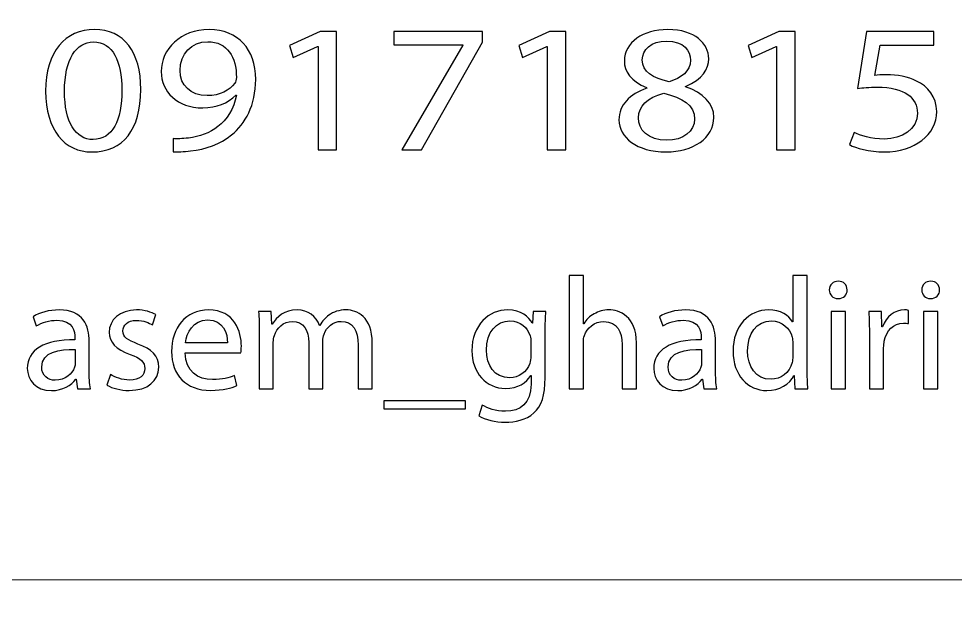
# Model space of a CAD drawing. Header units: millimetres. Extents: x -576 to 618, y 160 to 343.
# Drawn here: x -248.18 to -230.63, y 302.5 to 313.82 of the extents above; entities that cross this region are included whole.
import ezdxf

# ---------------------------------------------------------------- set-up
doc = ezdxf.new("R2010")
doc.units = ezdxf.units.MM
doc.header["$MEASUREMENT"] = 0
doc.layers.add('Layer 1', color=7, linetype='Continuous')

msp = doc.modelspace()

# ---------------------------------------------------------------- linework, layer by layer
at = {"layer": 'Layer 1', "color": 250, "lineweight": 18}
for points in [[(-255.0783, 343.1001), (-255.0783, 343.1001), (-221.2483, 343.1001), (-221.2483, 343.1001), (-219.6043, 343.1001), (-218.2633, 341.7591), (-218.2633, 340.1151), (-218.2633, 340.1151), (-218.2633, 306.2851), (-218.2633, 306.2851), (-218.2633, 304.6411), (-219.6043, 303.3001), (-221.2483, 303.3001), (-221.2483, 303.3001), (-255.0783, 303.3001), (-255.0783, 303.3001), (-256.7223, 303.3001), (-258.0633, 304.6411), (-258.0633, 306.2851), (-258.0633, 306.2851), (-258.0633, 340.1151), (-258.0633, 340.1151), (-258.0633, 341.7591), (-256.7223, 343.1001), (-255.0783, 343.1001)], [(-255.0783, 303.3001), (-255.0783, 303.3001), (-221.2483, 303.3001), (-221.2483, 303.3001), (-219.6043, 303.3001), (-218.2633, 301.9591), (-218.2633, 300.3151), (-218.2633, 300.3151), (-218.2633, 266.4851), (-218.2633, 266.4851), (-218.2633, 264.8411), (-219.6043, 263.5001), (-221.2483, 263.5001), (-221.2483, 263.5001), (-255.0783, 263.5001), (-255.0783, 263.5001), (-256.7223, 263.5001), (-258.0633, 264.8411), (-258.0633, 266.4851), (-258.0633, 266.4851), (-258.0633, 300.3151), (-258.0633, 300.3151), (-258.0633, 301.9591), (-256.7223, 303.3001), (-255.0783, 303.3001)]]:
    msp.add_open_spline(points, degree=3, knots=[0, 0, 0, 0, 0.125, 0.125, 0.125, 0.25, 0.25, 0.25, 0.375, 0.375, 0.375, 0.5, 0.5, 0.5, 0.625, 0.625, 0.625, 0.75, 0.75, 0.75, 0.875, 0.875, 0.875, 1, 1, 1, 1], dxfattribs=at)
at = {"layer": 'Layer 1', "color": 230}
for points, knots in [([(-245.8921, 312.4904), (-245.8921, 311.7363), (-246.2241, 311.3197), (-246.8076, 311.3197), (-247.322, 311.3197), (-247.6705, 311.7259), (-247.6787, 312.4601), (-247.6787, 313.2039), (-247.2977, 313.6136), (-246.7629, 313.6136), (-246.2078, 313.6136), (-245.8921, 313.1971), (-245.8921, 312.4904)], [0, 0, 0, 0, 0.25, 0.25, 0.25, 0.5, 0.5, 0.5, 0.75, 0.75, 0.75, 1, 1, 1, 1]), ([(-245.2874, 311.569), (-245.2103, 311.5621), (-245.1211, 311.569), (-244.9997, 311.579), (-244.7932, 311.6034), (-244.5985, 311.6748), (-244.4487, 311.7943), (-244.2742, 311.9275), (-244.1488, 312.1219), (-244.1002, 312.3846), (-244.1002, 312.3846), (-244.1123, 312.3846), (-244.1123, 312.3846), (-244.2581, 312.2345), (-244.4686, 312.1459), (-244.7323, 312.1459), (-245.2063, 312.1459), (-245.5102, 312.4464), (-245.5102, 312.8251), (-245.5102, 313.2448), (-245.1495, 313.6136), (-244.6106, 313.6136), (-244.0718, 313.6136), (-243.7395, 313.2448), (-243.7395, 312.6785), (-243.7395, 312.1902), (-243.9342, 311.8489), (-244.1934, 311.6373), (-244.3959, 311.4701), (-244.6755, 311.3677), (-244.9592, 311.3403), (-245.0886, 311.3232), (-245.2022, 311.3197), (-245.2874, 311.3232), (-245.2874, 311.3232), (-245.2874, 311.569), (-245.2874, 311.569)], [0, 0, 0, 0, 0.0833333, 0.0833333, 0.0833333, 0.1666667, 0.1666667, 0.1666667, 0.25, 0.25, 0.25, 0.3333333, 0.3333333, 0.3333333, 0.4166667, 0.4166667, 0.4166667, 0.5, 0.5, 0.5, 0.5833333, 0.5833333, 0.5833333, 0.6666667, 0.6666667, 0.6666667, 0.75, 0.75, 0.75, 0.8333333, 0.8333333, 0.8333333, 0.9166667, 0.9166667, 0.9166667, 1, 1, 1, 1]), ([(-242.5719, 313.2961), (-242.5719, 313.2961), (-242.58, 313.2961), (-242.58, 313.2961), (-242.58, 313.2961), (-243.0377, 313.088), (-243.0377, 313.088), (-243.0377, 313.088), (-243.1067, 313.3167), (-243.1067, 313.3167), (-243.1067, 313.3167), (-242.5314, 313.576), (-242.5314, 313.576), (-242.5314, 313.576), (-242.2275, 313.576), (-242.2275, 313.576), (-242.2275, 313.576), (-242.2275, 311.3573), (-242.2275, 311.3573), (-242.2275, 311.3573), (-242.5719, 311.3573), (-242.5719, 311.3573), (-242.5719, 311.3573), (-242.5719, 313.2961), (-242.5719, 313.2961)], [0, 0, 0, 0, 0.125, 0.125, 0.125, 0.25, 0.25, 0.25, 0.375, 0.375, 0.375, 0.5, 0.5, 0.5, 0.625, 0.625, 0.625, 0.75, 0.75, 0.75, 0.875, 0.875, 0.875, 1, 1, 1, 1]), ([(-239.4876, 313.5761), (-239.4876, 313.5761), (-239.4876, 313.378), (-239.4876, 313.378), (-239.4876, 313.378), (-240.6343, 311.3574), (-240.6343, 311.3574), (-240.6343, 311.3574), (-241.0028, 311.3574), (-241.0028, 311.3574), (-241.0028, 311.3574), (-239.8603, 313.3203), (-239.8603, 313.3203), (-239.8603, 313.3203), (-239.8603, 313.3269), (-239.8603, 313.3269), (-239.8603, 313.3269), (-241.1488, 313.3269), (-241.1488, 313.3269), (-241.1488, 313.3269), (-241.1488, 313.5761), (-241.1488, 313.5761), (-241.1488, 313.5761), (-239.4876, 313.5761), (-239.4876, 313.5761)], [0, 0, 0, 0, 0.125, 0.125, 0.125, 0.25, 0.25, 0.25, 0.375, 0.375, 0.375, 0.5, 0.5, 0.5, 0.625, 0.625, 0.625, 0.75, 0.75, 0.75, 0.875, 0.875, 0.875, 1, 1, 1, 1]), ([(-238.2754, 313.2961), (-238.2754, 313.2961), (-238.2836, 313.2961), (-238.2836, 313.2961), (-238.2836, 313.2961), (-238.7413, 313.088), (-238.7413, 313.088), (-238.7413, 313.088), (-238.8101, 313.3167), (-238.8101, 313.3167), (-238.8101, 313.3167), (-238.2348, 313.576), (-238.2348, 313.576), (-238.2348, 313.576), (-237.9309, 313.576), (-237.9309, 313.576), (-237.9309, 313.576), (-237.9309, 311.3573), (-237.9309, 311.3573), (-237.9309, 311.3573), (-238.2754, 311.3573), (-238.2754, 311.3573), (-238.2754, 311.3573), (-238.2754, 313.2961), (-238.2754, 313.2961)], [0, 0, 0, 0, 0.125, 0.125, 0.125, 0.25, 0.25, 0.25, 0.375, 0.375, 0.375, 0.5, 0.5, 0.5, 0.625, 0.625, 0.625, 0.75, 0.75, 0.75, 0.875, 0.875, 0.875, 1, 1, 1, 1]), ([(-236.9332, 311.9206), (-236.9332, 312.2004), (-236.7348, 312.3986), (-236.4109, 312.5147), (-236.4109, 312.5147), (-236.4146, 312.5246), (-236.4146, 312.5246), (-236.7064, 312.6407), (-236.8321, 312.8319), (-236.8321, 313.0232), (-236.8321, 313.3749), (-236.4795, 313.6135), (-236.0178, 313.6135), (-235.5073, 313.6135), (-235.2521, 313.3439), (-235.2521, 313.0676), (-235.2521, 312.88), (-235.3613, 312.6785), (-235.6855, 312.5486), (-235.6855, 312.5486), (-235.6855, 312.5384), (-235.6855, 312.5384), (-235.3575, 312.4292), (-235.1547, 312.2345), (-235.1547, 311.9649), (-235.1547, 311.5792), (-235.5475, 311.32), (-236.0499, 311.32), (-236.6012, 311.32), (-236.9332, 311.5961), (-236.9332, 311.9206)], [0, 0, 0, 0, 0.1, 0.1, 0.1, 0.2, 0.2, 0.2, 0.3, 0.3, 0.3, 0.4, 0.4, 0.4, 0.5, 0.5, 0.5, 0.6, 0.6, 0.6, 0.7, 0.7, 0.7, 0.8, 0.8, 0.8, 0.9, 0.9, 0.9, 1, 1, 1, 1]), ([(-233.9788, 313.2961), (-233.9788, 313.2961), (-233.9868, 313.2961), (-233.9868, 313.2961), (-233.9868, 313.2961), (-234.4446, 313.088), (-234.4446, 313.088), (-234.4446, 313.088), (-234.5135, 313.3167), (-234.5135, 313.3167), (-234.5135, 313.3167), (-233.9382, 313.576), (-233.9382, 313.576), (-233.9382, 313.576), (-233.6343, 313.576), (-233.6343, 313.576), (-233.6343, 313.576), (-233.6343, 311.3573), (-233.6343, 311.3573), (-233.6343, 311.3573), (-233.9788, 311.3573), (-233.9788, 311.3573), (-233.9788, 311.3573), (-233.9788, 313.2961), (-233.9788, 313.2961)], [0, 0, 0, 0, 0.125, 0.125, 0.125, 0.25, 0.25, 0.25, 0.375, 0.375, 0.375, 0.5, 0.5, 0.5, 0.625, 0.625, 0.625, 0.75, 0.75, 0.75, 0.875, 0.875, 0.875, 1, 1, 1, 1]), ([(-231.0322, 313.3235), (-231.0322, 313.3235), (-232.0372, 313.3235), (-232.0372, 313.3235), (-232.0372, 313.3235), (-232.1383, 312.7535), (-232.1383, 312.7535), (-232.0777, 312.76), (-232.0209, 312.7672), (-231.9236, 312.7672), (-231.7211, 312.7672), (-231.5186, 312.7298), (-231.3563, 312.6477), (-231.1498, 312.5488), (-230.9797, 312.3575), (-230.9797, 312.0777), (-230.9797, 311.6439), (-231.389, 311.3198), (-231.96, 311.3198), (-232.2477, 311.3198), (-232.4908, 311.3882), (-232.6166, 311.4564), (-232.6166, 311.4564), (-232.5273, 311.6848), (-232.5273, 311.6848), (-232.4178, 311.6302), (-232.2031, 311.562), (-231.9641, 311.562), (-231.6278, 311.562), (-231.3401, 311.7463), (-231.3401, 312.0434), (-231.3441, 312.3301), (-231.5713, 312.5351), (-232.098, 312.5351), (-232.2477, 312.5351), (-232.365, 312.5213), (-232.4624, 312.5111), (-232.4624, 312.5111), (-232.2923, 313.5763), (-232.2923, 313.5763), (-232.2923, 313.5763), (-231.0322, 313.5763), (-231.0322, 313.5763), (-231.0322, 313.5763), (-231.0322, 313.3235), (-231.0322, 313.3235)], [0, 0, 0, 0, 0.0666667, 0.0666667, 0.0666667, 0.1333333, 0.1333333, 0.1333333, 0.2, 0.2, 0.2, 0.2666667, 0.2666667, 0.2666667, 0.3333333, 0.3333333, 0.3333333, 0.4, 0.4, 0.4, 0.4666667, 0.4666667, 0.4666667, 0.5333333, 0.5333333, 0.5333333, 0.6, 0.6, 0.6, 0.6666667, 0.6666667, 0.6666667, 0.7333333, 0.7333333, 0.7333333, 0.8, 0.8, 0.8, 0.8666667, 0.8666667, 0.8666667, 0.9333333, 0.9333333, 0.9333333, 1, 1, 1, 1]), ([(-236.4957, 313.0435), (-236.4957, 312.8217), (-236.297, 312.7022), (-235.9935, 312.6342), (-235.7666, 312.6991), (-235.5922, 312.8354), (-235.5922, 313.0369), (-235.5922, 313.2145), (-235.718, 313.3986), (-236.0378, 313.3986), (-236.3335, 313.3986), (-236.4957, 313.2348), (-236.4957, 313.0435)], [0, 0, 0, 0, 0.25, 0.25, 0.25, 0.5, 0.5, 0.5, 0.75, 0.75, 0.75, 1, 1, 1, 1]), ([(-247.322, 312.4564), (-247.322, 311.8795), (-247.1115, 311.5521), (-246.7872, 311.5521), (-246.4228, 311.5521), (-246.2484, 311.9103), (-246.2484, 312.4769), (-246.2484, 313.023), (-246.4144, 313.3814), (-246.7832, 313.3814), (-247.0952, 313.3814), (-247.322, 313.0607), (-247.322, 312.4564)], [0, 0, 0, 0, 0.25, 0.25, 0.25, 0.5, 0.5, 0.5, 0.75, 0.75, 0.75, 1, 1, 1, 1]), ([(-245.1575, 312.8457), (-245.1575, 312.569), (-244.9592, 312.3746), (-244.6512, 312.3746), (-244.4121, 312.3746), (-244.2256, 312.4736), (-244.1326, 312.6064), (-244.1123, 312.6339), (-244.1002, 312.6682), (-244.1002, 312.716), (-244.1002, 313.0947), (-244.2661, 313.3852), (-244.639, 313.3852), (-244.9429, 313.3852), (-245.1575, 313.1596), (-245.1575, 312.8457)], [0, 0, 0, 0, 0.2, 0.2, 0.2, 0.4, 0.4, 0.4, 0.6, 0.6, 0.6, 0.8, 0.8, 0.8, 1, 1, 1, 1]), ([(-235.5152, 311.934), (-235.5152, 312.2039), (-235.7379, 312.3336), (-236.0948, 312.4189), (-236.4025, 312.344), (-236.5684, 312.1733), (-236.5684, 311.9615), (-236.5806, 311.7365), (-236.3781, 311.5383), (-236.0421, 311.5383), (-235.722, 311.5383), (-235.5152, 311.7056), (-235.5152, 311.934)], [0, 0, 0, 0, 0.25, 0.25, 0.25, 0.5, 0.5, 0.5, 0.75, 0.75, 0.75, 1, 1, 1, 1]), ([(-237.8679, 309.0023), (-237.8679, 309.0023), (-237.598, 309.0023), (-237.598, 309.0023), (-237.598, 309.0023), (-237.598, 308.099), (-237.598, 308.099), (-237.598, 308.099), (-237.5918, 308.099), (-237.5918, 308.099), (-237.549, 308.1742), (-237.4816, 308.2401), (-237.3986, 308.2847), (-237.3191, 308.3296), (-237.2242, 308.3592), (-237.1228, 308.3592), (-236.9238, 308.3592), (-236.6046, 308.2401), (-236.6046, 307.7405), (-236.6046, 307.7405), (-236.6046, 306.8794), (-236.6046, 306.8794), (-236.6046, 306.8794), (-236.8744, 306.8794), (-236.8744, 306.8794), (-236.8744, 306.8794), (-236.8744, 307.7106), (-236.8744, 307.7106), (-236.8744, 307.9436), (-236.9634, 308.1411), (-237.218, 308.1411), (-237.3927, 308.1411), (-237.5306, 308.0214), (-237.5796, 307.8778), (-237.5949, 307.8423), (-237.598, 307.8032), (-237.598, 307.7524), (-237.598, 307.7524), (-237.598, 306.8794), (-237.598, 306.8794), (-237.598, 306.8794), (-237.8679, 306.8794), (-237.8679, 306.8794), (-237.8679, 306.8794), (-237.8679, 309.0023), (-237.8679, 309.0023)], [0, 0, 0, 0, 0.0666667, 0.0666667, 0.0666667, 0.1333333, 0.1333333, 0.1333333, 0.2, 0.2, 0.2, 0.2666667, 0.2666667, 0.2666667, 0.3333333, 0.3333333, 0.3333333, 0.4, 0.4, 0.4, 0.4666667, 0.4666667, 0.4666667, 0.5333333, 0.5333333, 0.5333333, 0.6, 0.6, 0.6, 0.6666667, 0.6666667, 0.6666667, 0.7333333, 0.7333333, 0.7333333, 0.8, 0.8, 0.8, 0.8666667, 0.8666667, 0.8666667, 0.9333333, 0.9333333, 0.9333333, 1, 1, 1, 1]), ([(-233.4062, 309.0024), (-233.4062, 309.0024), (-233.4062, 307.2532), (-233.4062, 307.2532), (-233.4062, 307.1247), (-233.4031, 306.9781), (-233.394, 306.8794), (-233.394, 306.8794), (-233.6362, 306.8794), (-233.6362, 306.8794), (-233.6362, 306.8794), (-233.6484, 307.1306), (-233.6484, 307.1306), (-233.6484, 307.1306), (-233.6546, 307.1306), (-233.6546, 307.1306), (-233.7373, 306.969), (-233.9182, 306.8467), (-234.1607, 306.8467), (-234.5192, 306.8467), (-234.7953, 307.1425), (-234.7953, 307.5821), (-234.7984, 308.0635), (-234.4914, 308.3593), (-234.1298, 308.3593), (-233.9029, 308.3593), (-233.7495, 308.2548), (-233.6824, 308.1381), (-233.6824, 308.1381), (-233.6762, 308.1381), (-233.6762, 308.1381), (-233.6762, 308.1381), (-233.6762, 309.0024), (-233.6762, 309.0024), (-233.6762, 309.0024), (-233.4062, 309.0024), (-233.4062, 309.0024)], [0, 0, 0, 0, 0.0833333, 0.0833333, 0.0833333, 0.1666667, 0.1666667, 0.1666667, 0.25, 0.25, 0.25, 0.3333333, 0.3333333, 0.3333333, 0.4166667, 0.4166667, 0.4166667, 0.5, 0.5, 0.5, 0.5833333, 0.5833333, 0.5833333, 0.6666667, 0.6666667, 0.6666667, 0.75, 0.75, 0.75, 0.8333333, 0.8333333, 0.8333333, 0.9166667, 0.9166667, 0.9166667, 1, 1, 1, 1]), ([(-232.6577, 308.7332), (-232.6549, 308.6434), (-232.7223, 308.5717), (-232.8296, 308.5717), (-232.9247, 308.5717), (-232.9921, 308.6434), (-232.9921, 308.7332), (-232.9921, 308.8259), (-232.9216, 308.8974), (-232.8236, 308.8974), (-232.7223, 308.8974), (-232.6577, 308.8259), (-232.6577, 308.7332)], [0, 0, 0, 0, 0.25, 0.25, 0.25, 0.5, 0.5, 0.5, 0.75, 0.75, 0.75, 1, 1, 1, 1]), ([(-230.9251, 308.7332), (-230.922, 308.6434), (-230.9897, 308.5717), (-231.097, 308.5717), (-231.1918, 308.5717), (-231.2592, 308.6434), (-231.2592, 308.7332), (-231.2592, 308.8259), (-231.1887, 308.8974), (-231.0908, 308.8974), (-230.9897, 308.8974), (-230.9251, 308.8259), (-230.9251, 308.7332)], [0, 0, 0, 0, 0.25, 0.25, 0.25, 0.5, 0.5, 0.5, 0.75, 0.75, 0.75, 1, 1, 1, 1]), ([(-247.08, 306.8794), (-247.08, 306.8794), (-247.1015, 307.062), (-247.1015, 307.062), (-247.1015, 307.062), (-247.1109, 307.062), (-247.1109, 307.062), (-247.1936, 306.9484), (-247.353, 306.8465), (-247.5645, 306.8465), (-247.865, 306.8465), (-248.0182, 307.0526), (-248.0182, 307.2621), (-248.0182, 307.6118), (-247.6993, 307.8033), (-247.1262, 307.8002), (-247.1262, 307.8002), (-247.1262, 307.8302), (-247.1262, 307.8302), (-247.1262, 307.9497), (-247.1599, 308.165), (-247.4634, 308.165), (-247.6014, 308.165), (-247.7452, 308.1232), (-247.8497, 308.0573), (-247.8497, 308.0573), (-247.9109, 308.2308), (-247.9109, 308.2308), (-247.7883, 308.3085), (-247.6104, 308.3594), (-247.4235, 308.3594), (-246.9699, 308.3594), (-246.8594, 308.0573), (-246.8594, 307.7675), (-246.8594, 307.7675), (-246.8594, 307.2261), (-246.8594, 307.2261), (-246.8594, 307.1007), (-246.8531, 306.9781), (-246.8347, 306.8794), (-246.8347, 306.8794), (-247.08, 306.8794), (-247.08, 306.8794)], [0, 0, 0, 0, 0.0714286, 0.0714286, 0.0714286, 0.1428571, 0.1428571, 0.1428571, 0.2142857, 0.2142857, 0.2142857, 0.2857143, 0.2857143, 0.2857143, 0.3571429, 0.3571429, 0.3571429, 0.4285714, 0.4285714, 0.4285714, 0.5, 0.5, 0.5, 0.5714286, 0.5714286, 0.5714286, 0.6428571, 0.6428571, 0.6428571, 0.7142857, 0.7142857, 0.7142857, 0.7857143, 0.7857143, 0.7857143, 0.8571429, 0.8571429, 0.8571429, 0.9285714, 0.9285714, 0.9285714, 1, 1, 1, 1]), ([(-246.4605, 307.1485), (-246.3809, 307.0976), (-246.2395, 307.044), (-246.1047, 307.044), (-245.9085, 307.044), (-245.8168, 307.1397), (-245.8168, 307.259), (-245.8168, 307.3847), (-245.8932, 307.4536), (-246.0925, 307.5251), (-246.3594, 307.618), (-246.485, 307.7616), (-246.485, 307.9351), (-246.485, 308.1682), (-246.292, 308.3594), (-245.973, 308.3594), (-245.8227, 308.3594), (-245.691, 308.3176), (-245.6083, 308.2699), (-245.6083, 308.2699), (-245.6754, 308.0783), (-245.6754, 308.0783), (-245.7338, 308.1145), (-245.8411, 308.1622), (-245.9793, 308.1622), (-246.1384, 308.1622), (-246.2273, 308.0724), (-246.2273, 307.9647), (-246.2273, 307.8449), (-246.1384, 307.7916), (-245.9453, 307.7195), (-245.6879, 307.6237), (-245.5562, 307.4983), (-245.5562, 307.2833), (-245.5562, 307.029), (-245.7584, 306.8496), (-246.111, 306.8496), (-246.2736, 306.8496), (-246.4236, 306.8883), (-246.5278, 306.9482), (-246.5278, 306.9482), (-246.4605, 307.1485), (-246.4605, 307.1485)], [0, 0, 0, 0, 0.0714286, 0.0714286, 0.0714286, 0.1428571, 0.1428571, 0.1428571, 0.2142857, 0.2142857, 0.2142857, 0.2857143, 0.2857143, 0.2857143, 0.3571429, 0.3571429, 0.3571429, 0.4285714, 0.4285714, 0.4285714, 0.5, 0.5, 0.5, 0.5714286, 0.5714286, 0.5714286, 0.6428571, 0.6428571, 0.6428571, 0.7142857, 0.7142857, 0.7142857, 0.7857143, 0.7857143, 0.7857143, 0.8571429, 0.8571429, 0.8571429, 0.9285714, 0.9285714, 0.9285714, 1, 1, 1, 1]), ([(-245.059, 307.5552), (-245.0531, 307.1994), (-244.8201, 307.0528), (-244.5501, 307.0528), (-244.3571, 307.0528), (-244.2403, 307.0859), (-244.1392, 307.1274), (-244.1392, 307.1274), (-244.0931, 306.9392), (-244.0931, 306.9392), (-244.1882, 306.8974), (-244.3508, 306.8496), (-244.5867, 306.8496), (-245.0437, 306.8496), (-245.3164, 307.1423), (-245.3164, 307.5791), (-245.3164, 308.0157), (-245.0531, 308.3595), (-244.6207, 308.3595), (-244.1361, 308.3595), (-244.0075, 307.9439), (-244.0075, 307.6777), (-244.0075, 307.6238), (-244.0135, 307.582), (-244.0166, 307.5552), (-244.0166, 307.5552), (-245.059, 307.5552), (-245.059, 307.5552)], [0, 0, 0, 0, 0.1111111, 0.1111111, 0.1111111, 0.2222222, 0.2222222, 0.2222222, 0.3333333, 0.3333333, 0.3333333, 0.4444444, 0.4444444, 0.4444444, 0.5555556, 0.5555556, 0.5555556, 0.6666667, 0.6666667, 0.6666667, 0.7777778, 0.7777778, 0.7777778, 0.8888889, 0.8888889, 0.8888889, 1, 1, 1, 1]), ([(-243.673, 307.9349), (-243.673, 308.0844), (-243.6761, 308.207), (-243.6852, 308.3265), (-243.6852, 308.3265), (-243.4494, 308.3265), (-243.4494, 308.3265), (-243.4494, 308.3265), (-243.4368, 308.0934), (-243.4368, 308.0934), (-243.4368, 308.0934), (-243.4278, 308.0934), (-243.4278, 308.0934), (-243.3448, 308.2307), (-243.2068, 308.3593), (-242.9617, 308.3593), (-242.7595, 308.3593), (-242.606, 308.2401), (-242.5417, 308.0694), (-242.5417, 308.0694), (-242.5355, 308.0694), (-242.5355, 308.0694), (-242.4896, 308.15), (-242.4312, 308.2129), (-242.3701, 308.2579), (-242.2812, 308.3234), (-242.1828, 308.3593), (-242.0419, 308.3593), (-241.8456, 308.3593), (-241.5544, 308.2338), (-241.5544, 307.7318), (-241.5544, 307.7318), (-241.5544, 306.8794), (-241.5544, 306.8794), (-241.5544, 306.8794), (-241.8181, 306.8794), (-241.8181, 306.8794), (-241.8181, 306.8794), (-241.8181, 307.6987), (-241.8181, 307.6987), (-241.8181, 307.9768), (-241.9224, 308.1443), (-242.1398, 308.1443), (-242.2933, 308.1443), (-242.4128, 308.0336), (-242.4587, 307.905), (-242.4712, 307.8691), (-242.4802, 307.8214), (-242.4802, 307.7733), (-242.4802, 307.7733), (-242.4802, 306.8794), (-242.4802, 306.8794), (-242.4802, 306.8794), (-242.7438, 306.8794), (-242.7438, 306.8794), (-242.7438, 306.8794), (-242.7438, 307.7465), (-242.7438, 307.7465), (-242.7438, 307.9768), (-242.8481, 308.1443), (-243.0537, 308.1443), (-243.2225, 308.1443), (-243.3448, 308.0126), (-243.3879, 307.881), (-243.4031, 307.8423), (-243.4094, 307.7973), (-243.4094, 307.7524), (-243.4094, 307.7524), (-243.4094, 306.8794), (-243.4094, 306.8794), (-243.4094, 306.8794), (-243.673, 306.8794), (-243.673, 306.8794), (-243.673, 306.8794), (-243.673, 307.9349), (-243.673, 307.9349)], [0, 0, 0, 0, 0.04, 0.04, 0.04, 0.08, 0.08, 0.08, 0.12, 0.12, 0.12, 0.16, 0.16, 0.16, 0.2, 0.2, 0.2, 0.24, 0.24, 0.24, 0.28, 0.28, 0.28, 0.32, 0.32, 0.32, 0.36, 0.36, 0.36, 0.4, 0.4, 0.4, 0.44, 0.44, 0.44, 0.48, 0.48, 0.48, 0.52, 0.52, 0.52, 0.56, 0.56, 0.56, 0.6, 0.6, 0.6, 0.64, 0.64, 0.64, 0.68, 0.68, 0.68, 0.72, 0.72, 0.72, 0.76, 0.76, 0.76, 0.8, 0.8, 0.8, 0.84, 0.84, 0.84, 0.88, 0.88, 0.88, 0.92, 0.92, 0.92, 0.96, 0.96, 0.96, 1, 1, 1, 1]), ([(-238.3036, 308.3265), (-238.3095, 308.2219), (-238.3158, 308.1052), (-238.3158, 307.9289), (-238.3158, 307.9289), (-238.3158, 307.0887), (-238.3158, 307.0887), (-238.3158, 306.757), (-238.3832, 306.5533), (-238.5273, 306.4278), (-238.6715, 306.2965), (-238.8799, 306.2544), (-239.0671, 306.2544), (-239.245, 306.2544), (-239.4409, 306.2965), (-239.5607, 306.3742), (-239.5607, 306.3742), (-239.493, 306.5745), (-239.493, 306.5745), (-239.3951, 306.5146), (-239.2418, 306.4609), (-239.0577, 306.4609), (-238.782, 306.4609), (-238.5794, 306.6013), (-238.5794, 306.9664), (-238.5794, 306.9664), (-238.5794, 307.1274), (-238.5794, 307.1274), (-238.5794, 307.1274), (-238.5857, 307.1274), (-238.5857, 307.1274), (-238.6683, 306.9932), (-238.8278, 306.8855), (-239.0577, 306.8855), (-239.4259, 306.8855), (-239.6892, 307.1904), (-239.6892, 307.5911), (-239.6892, 308.0815), (-239.3614, 308.3595), (-239.0209, 308.3595), (-238.7635, 308.3595), (-238.6225, 308.2279), (-238.5579, 308.1084), (-238.5579, 308.1084), (-238.552, 308.1084), (-238.552, 308.1084), (-238.552, 308.1084), (-238.5395, 308.3265), (-238.5395, 308.3265), (-238.5395, 308.3265), (-238.3036, 308.3265), (-238.3036, 308.3265)], [0, 0, 0, 0, 0.0588235, 0.0588235, 0.0588235, 0.1176471, 0.1176471, 0.1176471, 0.1764706, 0.1764706, 0.1764706, 0.2352941, 0.2352941, 0.2352941, 0.2941176, 0.2941176, 0.2941176, 0.3529412, 0.3529412, 0.3529412, 0.4117647, 0.4117647, 0.4117647, 0.4705882, 0.4705882, 0.4705882, 0.5294118, 0.5294118, 0.5294118, 0.5882353, 0.5882353, 0.5882353, 0.6470588, 0.6470588, 0.6470588, 0.7058824, 0.7058824, 0.7058824, 0.7647059, 0.7647059, 0.7647059, 0.8235294, 0.8235294, 0.8235294, 0.8823529, 0.8823529, 0.8823529, 0.9411765, 0.9411765, 0.9411765, 1, 1, 1, 1]), ([(-235.3443, 306.8794), (-235.3443, 306.8794), (-235.3655, 307.062), (-235.3655, 307.062), (-235.3655, 307.062), (-235.3749, 307.062), (-235.3749, 307.062), (-235.4576, 306.9484), (-235.617, 306.8465), (-235.8289, 306.8465), (-236.1293, 306.8465), (-236.2825, 307.0526), (-236.2825, 307.2621), (-236.2825, 307.6118), (-235.9633, 307.8033), (-235.3905, 307.8002), (-235.3905, 307.8002), (-235.3905, 307.8302), (-235.3905, 307.8302), (-235.3905, 307.9497), (-235.4239, 308.165), (-235.7275, 308.165), (-235.8654, 308.165), (-236.0095, 308.1232), (-236.1138, 308.0573), (-236.1138, 308.0573), (-236.1752, 308.2308), (-236.1752, 308.2308), (-236.0526, 308.3085), (-235.8747, 308.3594), (-235.6878, 308.3594), (-235.2338, 308.3594), (-235.1235, 308.0573), (-235.1235, 307.7675), (-235.1235, 307.7675), (-235.1235, 307.2261), (-235.1235, 307.2261), (-235.1235, 307.1007), (-235.1175, 306.9781), (-235.0991, 306.8794), (-235.0991, 306.8794), (-235.3443, 306.8794), (-235.3443, 306.8794)], [0, 0, 0, 0, 0.0714286, 0.0714286, 0.0714286, 0.1428571, 0.1428571, 0.1428571, 0.2142857, 0.2142857, 0.2142857, 0.2857143, 0.2857143, 0.2857143, 0.3571429, 0.3571429, 0.3571429, 0.4285714, 0.4285714, 0.4285714, 0.5, 0.5, 0.5, 0.5714286, 0.5714286, 0.5714286, 0.6428571, 0.6428571, 0.6428571, 0.7142857, 0.7142857, 0.7142857, 0.7857143, 0.7857143, 0.7857143, 0.8571429, 0.8571429, 0.8571429, 0.9285714, 0.9285714, 0.9285714, 1, 1, 1, 1]), ([(-232.9582, 308.3264), (-232.9582, 308.3264), (-232.6886, 308.3264), (-232.6886, 308.3264), (-232.6886, 308.3264), (-232.6886, 306.8793), (-232.6886, 306.8793), (-232.6886, 306.8793), (-232.9582, 306.8793), (-232.9582, 306.8793), (-232.9582, 306.8793), (-232.9582, 308.3264), (-232.9582, 308.3264)], [0, 0, 0, 0, 0.25, 0.25, 0.25, 0.5, 0.5, 0.5, 0.75, 0.75, 0.75, 1, 1, 1, 1]), ([(-232.2407, 307.8752), (-232.2407, 308.0456), (-232.2442, 308.1922), (-232.2532, 308.3264), (-232.2532, 308.3264), (-232.0169, 308.3264), (-232.0169, 308.3264), (-232.0169, 308.3264), (-232.0079, 308.0425), (-232.0079, 308.0425), (-232.0079, 308.0425), (-231.9954, 308.0425), (-231.9954, 308.0425), (-231.9281, 308.2368), (-231.7658, 308.3595), (-231.5845, 308.3595), (-231.5539, 308.3595), (-231.5324, 308.3563), (-231.5078, 308.3504), (-231.5078, 308.3504), (-231.5078, 308.1024), (-231.5078, 308.1024), (-231.5355, 308.1083), (-231.5633, 308.1114), (-231.5998, 308.1114), (-231.7902, 308.1114), (-231.925, 307.971), (-231.9618, 307.7735), (-231.9679, 307.7376), (-231.9742, 307.6958), (-231.9742, 307.6509), (-231.9742, 307.6509), (-231.9742, 306.8796), (-231.9742, 306.8796), (-231.9742, 306.8796), (-232.2407, 306.8796), (-232.2407, 306.8796), (-232.2407, 306.8796), (-232.2407, 307.8752), (-232.2407, 307.8752)], [0, 0, 0, 0, 0.0769231, 0.0769231, 0.0769231, 0.1538462, 0.1538462, 0.1538462, 0.2307692, 0.2307692, 0.2307692, 0.3076923, 0.3076923, 0.3076923, 0.3846154, 0.3846154, 0.3846154, 0.4615385, 0.4615385, 0.4615385, 0.5384615, 0.5384615, 0.5384615, 0.6153846, 0.6153846, 0.6153846, 0.6923077, 0.6923077, 0.6923077, 0.7692308, 0.7692308, 0.7692308, 0.8461538, 0.8461538, 0.8461538, 0.9230769, 0.9230769, 0.9230769, 1, 1, 1, 1]), ([(-231.2255, 308.3264), (-231.2255, 308.3264), (-230.956, 308.3264), (-230.956, 308.3264), (-230.956, 308.3264), (-230.956, 306.8793), (-230.956, 306.8793), (-230.956, 306.8793), (-231.2255, 306.8793), (-231.2255, 306.8793), (-231.2255, 306.8793), (-231.2255, 308.3264), (-231.2255, 308.3264)], [0, 0, 0, 0, 0.25, 0.25, 0.25, 0.5, 0.5, 0.5, 0.75, 0.75, 0.75, 1, 1, 1, 1]), ([(-244.2681, 307.7435), (-244.265, 307.9108), (-244.3386, 308.171), (-244.6422, 308.171), (-244.9149, 308.171), (-245.0347, 307.9258), (-245.056, 307.7435), (-245.056, 307.7435), (-244.2681, 307.7435), (-244.2681, 307.7435)], [0, 0, 0, 0, 0.3333333, 0.3333333, 0.3333333, 0.6666667, 0.6666667, 0.6666667, 1, 1, 1, 1]), ([(-238.5825, 307.7555), (-238.5825, 307.8004), (-238.5857, 307.8394), (-238.5978, 307.8752), (-238.6472, 308.0275), (-238.7788, 308.153), (-238.975, 308.153), (-239.2325, 308.153), (-239.4166, 307.9408), (-239.4166, 307.606), (-239.4166, 307.3218), (-239.2693, 307.0859), (-238.9781, 307.0859), (-238.8125, 307.0859), (-238.6621, 307.1876), (-238.6041, 307.3548), (-238.5888, 307.3995), (-238.5825, 307.4504), (-238.5825, 307.4953), (-238.5825, 307.4953), (-238.5825, 307.7555), (-238.5825, 307.7555)], [0, 0, 0, 0, 0.1428571, 0.1428571, 0.1428571, 0.2857143, 0.2857143, 0.2857143, 0.4285714, 0.4285714, 0.4285714, 0.5714286, 0.5714286, 0.5714286, 0.7142857, 0.7142857, 0.7142857, 0.8571429, 0.8571429, 0.8571429, 1, 1, 1, 1]), ([(-233.6762, 307.7375), (-233.6762, 307.7703), (-233.6793, 307.8152), (-233.6883, 307.8479), (-233.7283, 308.0158), (-233.8755, 308.1531), (-234.0777, 308.1531), (-234.3569, 308.1531), (-234.5223, 307.9138), (-234.5223, 307.594), (-234.5223, 307.3013), (-234.375, 307.0589), (-234.0839, 307.0589), (-233.9029, 307.0589), (-233.7373, 307.1752), (-233.6883, 307.3728), (-233.6793, 307.4086), (-233.6762, 307.4448), (-233.6762, 307.4864), (-233.6762, 307.4864), (-233.6762, 307.7375), (-233.6762, 307.7375)], [0, 0, 0, 0, 0.1428571, 0.1428571, 0.1428571, 0.2857143, 0.2857143, 0.2857143, 0.4285714, 0.4285714, 0.4285714, 0.5714286, 0.5714286, 0.5714286, 0.7142857, 0.7142857, 0.7142857, 0.8571429, 0.8571429, 0.8571429, 1, 1, 1, 1]), ([(-247.1199, 307.618), (-247.4141, 307.624), (-247.7486, 307.5731), (-247.7486, 307.292), (-247.7486, 307.1216), (-247.6319, 307.0408), (-247.494, 307.0408), (-247.3008, 307.0408), (-247.1783, 307.1603), (-247.1352, 307.2832), (-247.1262, 307.3101), (-247.1199, 307.3397), (-247.1199, 307.3665), (-247.1199, 307.3665), (-247.1199, 307.618), (-247.1199, 307.618)], [0, 0, 0, 0, 0.2, 0.2, 0.2, 0.4, 0.4, 0.4, 0.6, 0.6, 0.6, 0.8, 0.8, 0.8, 1, 1, 1, 1]), ([(-235.3843, 307.618), (-235.6785, 307.624), (-236.0127, 307.5731), (-236.0127, 307.292), (-236.0127, 307.1216), (-235.8963, 307.0408), (-235.7581, 307.0408), (-235.5649, 307.0408), (-235.4426, 307.1603), (-235.3996, 307.2832), (-235.3905, 307.3101), (-235.3843, 307.3397), (-235.3843, 307.3665), (-235.3843, 307.3665), (-235.3843, 307.618), (-235.3843, 307.618)], [0, 0, 0, 0, 0.2, 0.2, 0.2, 0.4, 0.4, 0.4, 0.6, 0.6, 0.6, 0.8, 0.8, 0.8, 1, 1, 1, 1]), ([(-239.8062, 306.5055), (-239.8062, 306.5055), (-241.3394, 306.5055), (-241.3394, 306.5055), (-241.3394, 306.5055), (-241.3394, 306.655), (-241.3394, 306.655), (-241.3394, 306.655), (-239.8062, 306.655), (-239.8062, 306.655), (-239.8062, 306.655), (-239.8062, 306.5055), (-239.8062, 306.5055)], [0, 0, 0, 0, 0.25, 0.25, 0.25, 0.5, 0.5, 0.5, 0.75, 0.75, 0.75, 1, 1, 1, 1])]:
    msp.add_open_spline(points, degree=3, knots=knots, dxfattribs=at)

doc.saveas('drawing.dxf')
